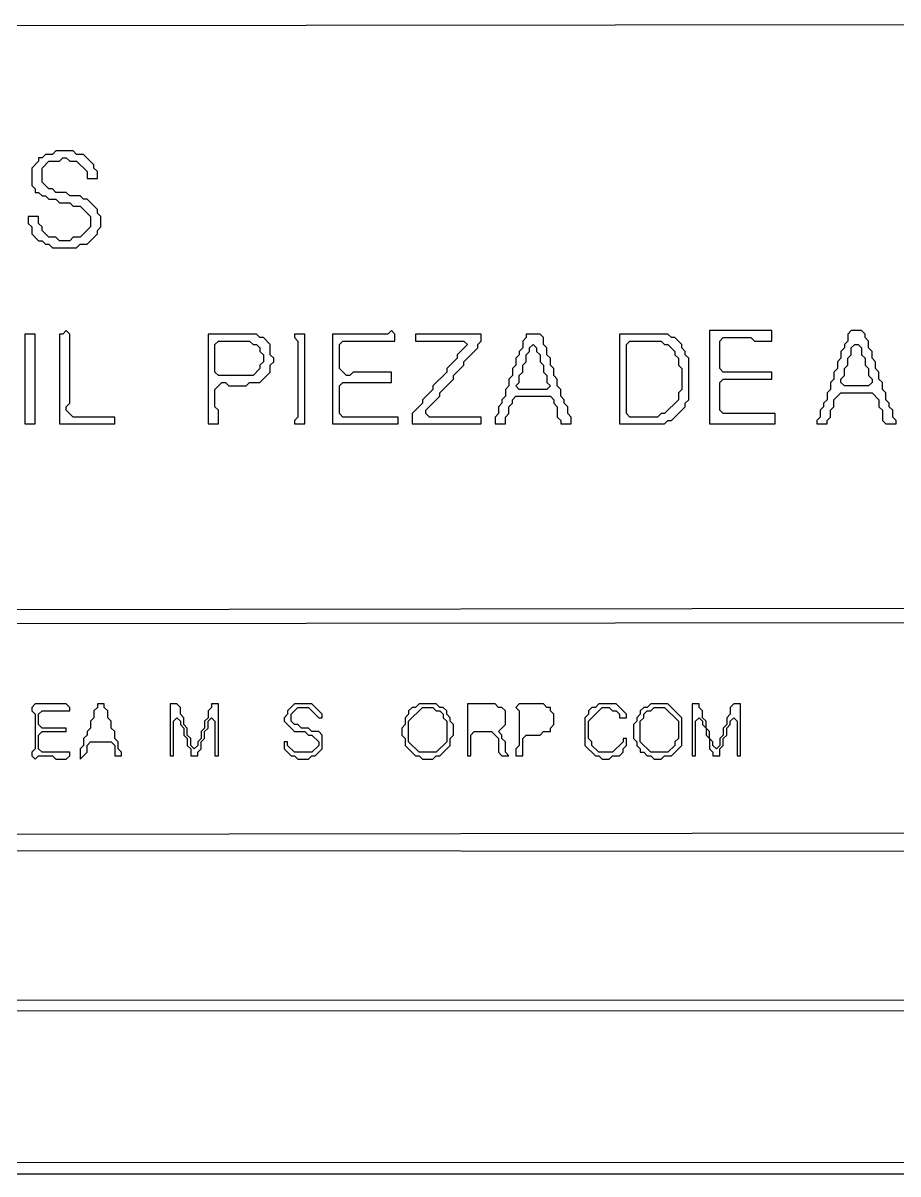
# Model space of a CAD drawing. Extents: x 17 to 323, y -435 to -5.
# Drawn here: x 229.75 to 255.05, y -434.9 to -401.6 of the extents above; entities that cross this region are included whole.
import ezdxf

# ---------------------------------------------------------------- set-up
doc = ezdxf.new("R2010")
doc.units = 0

msp = doc.modelspace()

# ---------------------------------------------------------------- linework, layer by layer
at = {"layer": 'CONTOURS'}
for p, q in [((208.8, -401.7), (291.3, -401.6)), ((230.3, -405.5), (230.2, -405.5)), ((230.2, -405.5), (230.2, -405.6)), ((230.4, -405.4), (230.3, -405.5)), ((230.6, -405.4), (230.4, -405.4)), ((230.7, -405.3), (230.6, -405.4)), ((231.2, -405.3), (230.7, -405.3)), ((230.8, -405.6), (230.9, -405.5)), ((230.9, -405.5), (231, -405.5)), ((231, -405.5), (231.1, -405.6)), ((231.3, -405.4), (231.2, -405.3)), ((231.5, -405.4), (231.3, -405.4)), ((231.8, -405.7), (231.5, -405.4)), ((230.2, -405.6), (230, -405.8)), ((230, -405.8), (230, -406.3)), ((230.3, -405.8), (230.5, -405.6)), ((230.3, -406.2), (230.3, -405.8)), ((230.5, -405.6), (230.8, -405.6)), ((231.1, -405.6), (231.3, -405.6)), ((231.3, -405.6), (231.6, -405.9)), ((231.6, -405.9), (231.6, -406.1)), ((231.8, -405.8), (231.8, -405.7)), ((231.9, -405.9), (231.8, -405.8)), ((231.9, -406.1), (231.9, -405.9)), ((230.5, -406.4), (230.3, -406.2)), ((231.6, -406.1), (231.9, -406.1)), ((230, -406.3), (230.1, -406.4)), ((230.1, -406.4), (230.1, -406.5)), ((230.1, -406.5), (230.2, -406.5)), ((230.2, -406.5), (230.3, -406.6)), ((230.6, -406.4), (230.5, -406.4)), ((230.7, -406.5), (230.6, -406.4)), ((231, -406.5), (230.7, -406.5)), ((231.1, -406.6), (231, -406.5)), ((230.3, -406.6), (230.4, -406.6)), ((230.4, -406.6), (230.5, -406.7)), ((230.5, -406.7), (230.7, -406.7)), ((230.7, -406.7), (230.8, -406.8)), ((230.8, -406.8), (231.1, -406.8)), ((231.4, -406.6), (231.1, -406.6)), ((231.1, -406.8), (231.2, -406.9)), ((231.2, -406.9), (231.4, -406.9)), ((231.5, -406.7), (231.4, -406.6)), ((231.4, -406.9), (231.7, -407.2)), ((231.6, -406.7), (231.5, -406.7)), ((231.9, -407), (231.6, -406.7)), ((230.2, -407.2), (229.9, -407.2)), ((229.9, -407.2), (229.9, -407.4)), ((230.2, -407.4), (230.2, -407.2)), ((231.7, -407.2), (231.7, -407.5)), ((231.9, -407.1), (231.9, -407)), ((232, -407.2), (231.9, -407.1)), ((232, -407.5), (232, -407.2)), ((229.9, -407.4), (230, -407.5)), ((230, -407.5), (230, -407.7)), ((230.3, -407.5), (230.2, -407.4)), ((230.3, -407.6), (230.3, -407.5)), ((231.7, -407.5), (231.4, -407.8)), ((231.9, -407.6), (232, -407.5)), ((230, -407.7), (230.2, -407.9)), ((230.2, -407.9), (230.3, -407.9)), ((230.5, -407.8), (230.3, -407.6)), ((230.3, -407.9), (230.4, -408)), ((230.7, -407.8), (230.5, -407.8)), ((230.8, -407.9), (230.7, -407.8)), ((231.1, -407.9), (230.8, -407.9)), ((231.2, -407.8), (231.1, -407.9)), ((231.4, -407.8), (231.2, -407.8)), ((231.6, -408), (231.9, -407.7)), ((231.9, -407.7), (231.9, -407.6)), ((230.4, -408), (230.5, -408)), ((230.5, -408), (230.6, -408.1)), ((230.6, -408.1), (231.3, -408.1)), ((231.3, -408.1), (231.4, -408)), ((231.4, -408), (231.6, -408)), ((231, -410.5), (230.9, -410.6)), ((231.1, -410.6), (231, -410.5)), ((240.4, -410.5), (240.3, -410.6)), ((240.5, -410.6), (240.4, -410.5)), ((249.6, -410.5), (249.6, -413.2)), ((251.4, -410.5), (249.6, -410.5)), ((251.4, -410.8), (251.4, -410.5)), ((253.7, -410.5), (253.6, -410.6)), ((254, -410.5), (253.7, -410.5)), ((254.1, -410.6), (254, -410.5)), ((229.8, -410.6), (229.8, -413.2)), ((230.1, -410.6), (229.8, -410.6)), ((230.1, -413.2), (230.1, -410.6)), ((230.8, -410.6), (230.8, -413.2)), ((230.9, -410.6), (230.8, -410.6)), ((231.1, -412.6), (231.1, -410.6)), ((236.5, -410.6), (235.1, -410.6)), ((235.1, -410.6), (235.1, -413.2)), ((235.3, -410.9), (235.4, -410.8)), ((235.3, -411.7), (235.3, -410.9)), ((235.4, -410.8), (236.3, -410.8)), ((236.3, -410.8), (236.4, -410.9)), ((236.4, -410.9), (236.5, -410.9)), ((236.6, -410.7), (236.5, -410.6)), ((236.5, -410.9), (236.6, -411)), ((236.7, -410.7), (236.6, -410.7)), ((236.9, -410.9), (236.7, -410.7)), ((236.9, -411.2), (236.9, -410.9)), ((237.6, -410.6), (237.6, -410.7)), ((237.9, -410.6), (237.6, -410.6)), ((237.6, -410.7), (237.7, -410.8)), ((237.7, -410.8), (237.7, -413)), ((237.9, -413.2), (237.9, -410.6)), ((240.3, -410.6), (238.7, -410.6)), ((238.7, -410.6), (238.7, -413.2)), ((238.9, -410.9), (239, -410.8)), ((238.9, -411.6), (238.9, -410.9)), ((239, -410.8), (240.5, -410.8)), ((240.5, -410.8), (240.5, -410.6)), ((241.1, -410.6), (241.1, -410.8)), ((243, -410.6), (241.1, -410.6)), ((241.1, -410.8), (242.5, -410.8)), ((242.6, -410.9), (242.3, -411.2)), ((242.5, -410.8), (242.6, -410.9)), ((242.9, -410.9), (243, -410.8)), ((242.9, -411), (242.9, -410.9)), ((243, -410.8), (243, -410.6)), ((244.3, -410.7), (244.2, -410.8)), ((244.2, -410.8), (244.2, -411)), ((244.3, -410.6), (244.3, -410.7)), ((244.7, -410.6), (244.3, -410.6)), ((244.4, -411), (244.5, -410.9)), ((244.5, -410.9), (244.6, -411)), ((244.8, -410.7), (244.7, -410.6)), ((244.8, -410.9), (244.8, -410.7)), ((244.9, -411), (244.8, -410.9)), ((247, -410.6), (247, -413.2)), ((248.4, -410.6), (247, -410.6)), ((247.2, -410.9), (247.3, -410.8)), ((247.2, -412.9), (247.2, -410.9)), ((247.3, -410.8), (248.2, -410.8)), ((248.2, -410.8), (248.3, -410.9)), ((248.3, -410.9), (248.4, -410.9)), ((248.5, -410.7), (248.4, -410.6)), ((248.4, -410.9), (248.6, -411.1)), ((248.6, -410.7), (248.5, -410.7)), ((248.8, -410.9), (248.6, -410.7)), ((248.8, -411), (248.8, -410.9)), ((249.9, -410.8), (250, -410.7)), ((249.9, -411.6), (249.9, -410.8)), ((250, -410.7), (250.8, -410.7)), ((250.8, -410.7), (250.9, -410.8)), ((250.9, -410.8), (251.4, -410.8)), ((253.6, -410.8), (253.5, -410.9)), ((253.5, -410.9), (253.5, -411)), ((253.6, -410.6), (253.6, -410.8)), ((253.7, -411), (253.8, -410.9)), ((253.8, -410.9), (253.9, -410.9)), ((253.9, -410.9), (254, -411)), ((254.1, -410.7), (254.1, -410.6)), ((254.2, -410.8), (254.1, -410.7)), ((254.2, -411), (254.2, -410.8)), ((236.6, -411), (236.6, -411.1)), ((236.6, -411.1), (236.7, -411.2)), ((236.7, -411.2), (236.7, -411.4)), ((237, -411.3), (236.9, -411.2)), ((242.3, -411.2), (242.3, -411.3)), ((242.5, -411.4), (242.9, -411)), ((244.1, -411.2), (244, -411.3)), ((244.2, -411), (244.1, -411.1)), ((244.1, -411.1), (244.1, -411.2)), ((244.3, -411.2), (244.4, -411.1)), ((244.3, -411.4), (244.3, -411.2)), ((244.4, -411.1), (244.4, -411)), ((244.6, -411), (244.6, -411.1)), ((244.6, -411.1), (244.7, -411.2)), ((244.7, -411.2), (244.7, -411.4)), ((244.9, -411.2), (244.9, -411)), ((245, -411.3), (244.9, -411.2)), ((248.6, -411.1), (248.6, -411.2)), ((248.6, -411.2), (248.7, -411.3)), ((248.9, -411.1), (248.8, -411)), ((248.9, -411.2), (248.9, -411.1)), ((249, -411.3), (248.9, -411.2)), ((253.5, -411), (253.4, -411.1)), ((253.4, -411.1), (253.4, -411.3)), ((253.6, -411.3), (253.7, -411.2)), ((253.7, -411.2), (253.7, -411)), ((254, -411), (254, -411.2)), ((254, -411.2), (254.1, -411.3)), ((254.3, -411.1), (254.2, -411)), ((254.3, -411.3), (254.3, -411.1)), ((236.7, -411.4), (236.6, -411.5)), ((236.6, -411.5), (236.6, -411.6)), ((236.9, -411.5), (237, -411.4)), ((236.9, -411.7), (236.9, -411.5)), ((237, -411.4), (237, -411.3)), ((242.3, -411.3), (242, -411.6)), ((242.2, -411.8), (242.5, -411.5)), ((242.5, -411.5), (242.5, -411.4)), ((244, -411.5), (243.9, -411.6)), ((244, -411.3), (244, -411.5)), ((244.2, -411.5), (244.3, -411.4)), ((244.2, -411.7), (244.2, -411.5)), ((244.7, -411.4), (244.8, -411.5)), ((244.8, -411.5), (244.8, -411.7)), ((245, -411.5), (245, -411.3)), ((245.1, -411.6), (245, -411.5)), ((248.7, -411.3), (248.7, -411.5)), ((248.7, -411.5), (248.8, -411.6)), ((249, -412.5), (249, -411.3)), ((253.4, -411.3), (253.3, -411.4)), ((253.3, -411.4), (253.3, -411.6)), ((253.5, -411.6), (253.6, -411.5)), ((253.6, -411.5), (253.6, -411.3)), ((254.1, -411.3), (254.1, -411.5)), ((254.1, -411.5), (254.2, -411.6)), ((254.4, -411.4), (254.3, -411.3)), ((254.4, -411.6), (254.4, -411.4)), ((235.4, -411.8), (235.3, -411.7)), ((236.4, -411.8), (235.4, -411.8)), ((236.6, -411.6), (236.4, -411.8)), ((236.6, -412), (236.9, -411.7)), ((239.1, -411.8), (238.9, -411.6)), ((239.2, -411.8), (239.1, -411.8)), ((239.3, -411.7), (239.2, -411.8)), ((240.4, -411.7), (239.3, -411.7)), ((240.4, -412), (240.4, -411.7)), ((242, -411.7), (241.6, -412.1)), ((241.8, -412.3), (242.2, -411.9)), ((242, -411.6), (242, -411.7)), ((242.2, -411.9), (242.2, -411.8)), ((243.9, -411.8), (243.8, -411.9)), ((243.8, -411.9), (243.8, -412.1)), ((243.9, -411.6), (243.9, -411.8)), ((244.1, -411.8), (244.2, -411.7)), ((244.1, -412), (244.1, -411.8)), ((244.8, -411.7), (244.9, -411.8)), ((244.9, -411.8), (244.9, -412)), ((245.1, -411.8), (245.1, -411.6)), ((245.2, -411.9), (245.1, -411.8)), ((245.2, -412.1), (245.2, -411.9)), ((248.8, -411.6), (248.8, -412.2)), ((250, -411.7), (249.9, -411.6)), ((249.9, -412), (250, -411.9)), ((251.4, -411.7), (250, -411.7)), ((250, -411.9), (251.4, -411.9)), ((251.4, -411.9), (251.4, -411.7)), ((253.2, -411.9), (253.1, -412)), ((253.3, -411.6), (253.2, -411.7)), ((253.2, -411.7), (253.2, -411.9)), ((253.4, -411.9), (253.5, -411.8)), ((253.4, -412), (253.4, -411.9)), ((253.5, -411.8), (253.5, -411.6)), ((254.2, -411.6), (254.2, -411.8)), ((254.2, -411.8), (254.3, -411.9)), ((254.3, -411.9), (254.3, -412)), ((254.5, -411.7), (254.4, -411.6)), ((254.5, -411.9), (254.5, -411.7)), ((254.6, -412), (254.5, -411.9)), ((235.3, -412.2), (235.5, -412)), ((235.3, -412.7), (235.3, -412.2)), ((235.5, -412), (235.6, -412)), ((235.6, -412), (235.7, -412.1)), ((235.7, -412.1), (236.2, -412.1)), ((236.2, -412.1), (236.3, -412)), ((236.3, -412), (236.6, -412)), ((238.9, -412.1), (239, -412)), ((238.9, -412.9), (238.9, -412.1)), ((239, -412), (240.4, -412)), ((241.6, -412.2), (241.3, -412.5)), ((241.6, -412.1), (241.6, -412.2)), ((243.8, -412.1), (243.7, -412.2)), ((243.7, -412.2), (243.7, -412.4)), ((244, -412.1), (244.1, -412)), ((244.1, -412.2), (244, -412.1)), ((244.9, -412.2), (244.1, -412.2)), ((244.9, -412), (245, -412.1)), ((245, -412.1), (244.9, -412.2)), ((245.3, -412.2), (245.2, -412.1)), ((245.3, -412.4), (245.3, -412.2)), ((248.8, -412.2), (248.7, -412.3)), ((249.9, -412.8), (249.9, -412)), ((253.1, -412.2), (253, -412.3)), ((253.1, -412), (253.1, -412.2)), ((253.5, -412.1), (253.4, -412)), ((254.2, -412.1), (253.5, -412.1)), ((254.3, -412), (254.2, -412.1)), ((254.6, -412.2), (254.6, -412)), ((254.7, -412.3), (254.6, -412.2)), ((241.3, -412.5), (241.3, -412.6)), ((241.4, -412.8), (241.8, -412.4)), ((241.8, -412.4), (241.8, -412.3)), ((243.7, -412.4), (243.6, -412.5)), ((243.6, -412.5), (243.6, -412.6)), ((243.9, -412.5), (244, -412.4)), ((243.9, -412.6), (243.9, -412.5)), ((244, -412.4), (245, -412.4)), ((245, -412.4), (245.1, -412.5)), ((245.1, -412.5), (245.1, -412.6)), ((245.4, -412.5), (245.3, -412.4)), ((245.4, -412.6), (245.4, -412.5)), ((248.7, -412.5), (248.3, -412.9)), ((248.7, -412.3), (248.7, -412.5)), ((248.9, -412.6), (249, -412.5)), ((253, -412.5), (252.9, -412.6)), ((253, -412.3), (253, -412.5)), ((253.2, -412.5), (253.4, -412.3)), ((253.2, -412.7), (253.2, -412.5)), ((253.4, -412.3), (254.3, -412.3)), ((254.3, -412.3), (254.5, -412.5)), ((254.5, -412.5), (254.5, -412.7)), ((254.7, -412.5), (254.7, -412.3)), ((254.8, -412.6), (254.7, -412.5)), ((231, -412.7), (231.1, -412.6)), ((231, -412.8), (231, -412.7)), ((231.2, -413), (231, -412.8)), ((235.4, -412.8), (235.3, -412.7)), ((235.4, -413.2), (235.4, -412.8)), ((239, -413), (238.9, -412.9)), ((241.3, -412.6), (241, -412.9)), ((241, -412.9), (241, -413.2)), ((241.4, -412.9), (241.4, -412.8)), ((241.5, -413), (241.4, -412.9)), ((243.5, -412.9), (243.4, -413)), ((243.6, -412.6), (243.5, -412.7)), ((243.5, -412.7), (243.5, -412.9)), ((243.7, -413), (243.8, -412.9)), ((243.8, -412.7), (243.9, -412.6)), ((243.8, -412.9), (243.8, -412.7)), ((245.1, -412.6), (245.2, -412.7)), ((245.2, -412.7), (245.2, -413)), ((245.5, -412.7), (245.4, -412.6)), ((245.5, -412.9), (245.5, -412.7)), ((245.6, -413), (245.5, -412.9)), ((247.3, -413), (247.2, -412.9)), ((248.2, -412.9), (248.1, -413)), ((248.3, -412.9), (248.2, -412.9)), ((248.5, -413.1), (248.9, -412.7)), ((248.9, -412.7), (248.9, -412.6)), ((250, -412.9), (249.9, -412.8)), ((251.5, -412.9), (250, -412.9)), ((251.5, -413.2), (251.5, -412.9)), ((252.9, -412.7), (252.8, -412.8)), ((252.8, -412.8), (252.8, -413)), ((252.9, -412.6), (252.9, -412.7)), ((253.1, -412.8), (253.2, -412.7)), ((253.1, -413), (253.1, -412.8)), ((254.5, -412.7), (254.6, -412.8)), ((254.6, -412.8), (254.6, -413.1)), ((254.8, -412.7), (254.8, -412.6)), ((254.9, -412.8), (254.8, -412.7)), ((254.9, -413), (254.9, -412.8)), ((229.8, -413.2), (230.1, -413.2)), ((230.8, -413.2), (232.4, -413.2)), ((232.4, -413), (231.2, -413)), ((232.4, -413.2), (232.4, -413)), ((235.1, -413.2), (235.4, -413.2)), ((237.7, -413), (237.6, -413.1)), ((237.6, -413.1), (237.6, -413.2)), ((237.6, -413.2), (237.9, -413.2)), ((238.7, -413.2), (240.6, -413.2)), ((240.6, -413), (239, -413)), ((240.6, -413.2), (240.6, -413)), ((241, -413.2), (243, -413.2)), ((243, -413), (241.5, -413)), ((243, -413.2), (243, -413)), ((243.4, -413), (243.4, -413.2)), ((243.4, -413.2), (243.7, -413.2)), ((243.7, -413.2), (243.7, -413)), ((245.2, -413), (245.3, -413.1)), ((245.3, -413.1), (245.3, -413.2)), ((245.3, -413.2), (245.6, -413.2)), ((245.6, -413.2), (245.6, -413)), ((247, -413.2), (248.3, -413.2)), ((248.1, -413), (247.3, -413)), ((248.3, -413.2), (248.4, -413.1)), ((248.4, -413.1), (248.5, -413.1)), ((249.6, -413.2), (251.5, -413.2)), ((252.8, -413), (252.7, -413.1)), ((252.7, -413.1), (252.7, -413.2)), ((252.7, -413.2), (253, -413.2)), ((253, -413.1), (253.1, -413)), ((253, -413.2), (253, -413.1)), ((254.6, -413.1), (254.7, -413.2)), ((254.7, -413.2), (255, -413.2)), ((255, -413.1), (254.9, -413)), ((255, -413.2), (255, -413.1)), ((291.4, -418.5), (208.9, -418.6)), ((208.8, -419), (291.3, -418.9)), ((230.1, -421.3), (230, -421.4)), ((230, -421.4), (230, -421.5)), ((230, -421.5), (230.1, -421.6)), ((231, -421.3), (230.1, -421.3)), ((230.2, -421.6), (230.3, -421.5)), ((230.3, -421.5), (231.1, -421.5)), ((231.1, -421.4), (231, -421.3)), ((231.1, -421.5), (231.1, -421.4)), ((231.9, -421.4), (231.8, -421.5)), ((231.8, -421.5), (231.8, -421.7)), ((232.1, -421.3), (231.9, -421.3)), ((231.9, -421.3), (231.9, -421.4)), ((232.1, -421.4), (232.1, -421.3)), ((232.2, -421.5), (232.1, -421.4)), ((232.2, -421.7), (232.2, -421.5)), ((234, -421.3), (234, -422.8)), ((234.2, -421.3), (234, -421.3)), ((234.3, -421.4), (234.2, -421.3)), ((234.3, -421.6), (234.3, -421.4)), ((235.2, -421.4), (235.1, -421.5)), ((235.1, -421.5), (235.1, -421.7)), ((235.4, -421.3), (235.2, -421.3)), ((235.2, -421.3), (235.2, -421.4)), ((235.4, -422.8), (235.4, -421.3)), ((237.6, -421.3), (237.4, -421.5)), ((237.4, -421.5), (237.4, -421.6)), ((237.5, -421.6), (237.7, -421.4)), ((238.1, -421.3), (237.6, -421.3)), ((237.7, -421.4), (238, -421.4)), ((238, -421.4), (238.3, -421.7)), ((238.4, -421.6), (238.1, -421.3)), ((240.9, -421.8), (241.3, -421.4)), ((241, -421.4), (240.9, -421.5)), ((240.9, -421.5), (240.9, -421.6)), ((241.1, -421.4), (241, -421.4)), ((241.2, -421.3), (241.1, -421.4)), ((241.7, -421.3), (241.2, -421.3)), ((241.3, -421.4), (241.6, -421.4)), ((241.6, -421.4), (241.7, -421.5)), ((241.8, -421.4), (241.7, -421.3)), ((241.7, -421.5), (241.8, -421.5)), ((241.9, -421.4), (241.8, -421.4)), ((241.8, -421.5), (241.9, -421.6)), ((242, -421.5), (241.9, -421.4)), ((242, -421.6), (242, -421.5)), ((242.6, -421.3), (242.6, -422.8)), ((243.4, -421.3), (242.6, -421.3)), ((243.5, -421.4), (243.4, -421.3)), ((243.6, -421.4), (243.5, -421.4)), ((243.7, -421.5), (243.6, -421.4)), ((243.7, -421.9), (243.7, -421.5)), ((244.1, -421.3), (244, -421.4)), ((244, -421.4), (244.1, -421.5)), ((244.8, -421.3), (244.1, -421.3)), ((244.1, -421.5), (244.1, -422.5)), ((244.9, -421.4), (244.8, -421.3)), ((245, -421.4), (244.9, -421.4)), ((245, -421.5), (245, -421.4)), ((245.1, -421.6), (245, -421.5)), ((246.2, -421.4), (246.1, -421.5)), ((246.1, -421.8), (246.5, -421.4)), ((246.1, -421.5), (246.1, -421.6)), ((246.3, -421.4), (246.2, -421.4)), ((246.4, -421.3), (246.3, -421.4)), ((246.9, -421.3), (246.4, -421.3)), ((246.5, -421.4), (246.7, -421.4)), ((246.7, -421.4), (246.8, -421.5)), ((246.8, -421.5), (246.9, -421.5)), ((247.2, -421.6), (246.9, -421.3)), ((246.9, -421.5), (247, -421.6)), ((247.7, -421.4), (247.6, -421.5)), ((247.6, -421.5), (247.6, -421.6)), ((247.8, -421.4), (247.7, -421.4)), ((247.7, -421.6), (247.8, -421.5)), ((247.9, -421.3), (247.8, -421.4)), ((247.8, -421.5), (247.9, -421.5)), ((248.4, -421.3), (247.9, -421.3)), ((247.9, -421.5), (248, -421.4)), ((248, -421.4), (248.3, -421.4)), ((248.3, -421.4), (248.7, -421.8)), ((248.8, -421.7), (248.4, -421.3)), ((249.1, -421.3), (249.1, -422.8)), ((249.3, -421.3), (249.1, -421.3)), ((249.3, -421.4), (249.3, -421.3)), ((249.4, -421.5), (249.3, -421.4)), ((249.4, -421.7), (249.4, -421.5)), ((250.3, -421.3), (250.2, -421.4)), ((250.2, -421.4), (250.2, -421.6)), ((250.5, -421.3), (250.3, -421.3)), ((250.5, -422.8), (250.5, -421.3)), ((230.1, -421.6), (230.1, -422.6)), ((230.2, -421.9), (230.2, -421.6)), ((230.3, -422), (230.2, -421.9)), ((231.8, -421.7), (231.7, -421.8)), ((231.7, -421.8), (231.7, -422)), ((232.3, -421.8), (232.2, -421.7)), ((232.3, -422), (232.3, -421.8)), ((234.1, -421.8), (234.2, -421.7)), ((234.1, -422.8), (234.1, -421.8)), ((234.2, -421.7), (234.3, -421.8)), ((234.4, -421.7), (234.3, -421.6)), ((234.3, -421.8), (234.3, -421.9)), ((234.3, -421.9), (234.4, -422)), ((234.4, -421.9), (234.4, -421.7)), ((234.5, -422), (234.4, -421.9)), ((235.1, -421.7), (235, -421.8)), ((235, -421.8), (235, -422)), ((235.1, -421.8), (235.2, -421.7)), ((235.1, -422), (235.1, -421.8)), ((235.2, -421.7), (235.3, -421.8)), ((235.3, -421.8), (235.3, -422.8)), ((237.4, -421.6), (237.3, -421.7)), ((237.3, -421.7), (237.3, -421.8)), ((237.3, -421.8), (237.6, -422.1)), ((237.5, -421.8), (237.5, -421.6)), ((237.6, -421.9), (237.5, -421.8)), ((237.7, -421.9), (237.6, -421.9)), ((237.8, -422), (237.7, -421.9)), ((238.3, -421.7), (238.4, -421.7)), ((238.4, -421.7), (238.4, -421.6)), ((240.8, -421.9), (240.7, -422)), ((240.9, -421.6), (240.8, -421.7)), ((240.8, -421.7), (240.8, -421.9)), ((240.9, -422.4), (240.9, -421.8)), ((241.9, -421.6), (241.9, -421.7)), ((241.9, -421.7), (242, -421.8)), ((242.1, -421.7), (242, -421.6)), ((242, -421.8), (242, -422.4)), ((242.1, -421.8), (242.1, -421.7)), ((242.2, -421.9), (242.1, -421.8)), ((242.2, -422.2), (242.2, -421.9)), ((243.5, -422.1), (243.7, -421.9)), ((245, -422), (245.1, -421.9)), ((245.1, -421.9), (245.1, -421.6)), ((246.1, -421.6), (246, -421.7)), ((246, -421.7), (246, -422.5)), ((246.1, -422.3), (246.1, -421.8)), ((247, -421.6), (247, -421.7)), ((247, -421.7), (247.2, -421.7)), ((247.2, -421.7), (247.2, -421.6)), ((247.5, -421.8), (247.4, -421.9)), ((247.4, -421.9), (247.4, -422.3)), ((247.6, -421.6), (247.5, -421.7)), ((247.5, -421.7), (247.5, -421.8)), ((247.6, -421.8), (247.7, -421.7)), ((247.6, -422.4), (247.6, -421.8)), ((247.7, -421.7), (247.7, -421.6)), ((248.7, -421.8), (248.7, -422.3)), ((248.8, -422.5), (248.8, -421.7)), ((249.2, -421.8), (249.3, -421.7)), ((249.2, -422.8), (249.2, -421.8)), ((249.3, -421.7), (249.4, -421.8)), ((249.5, -421.8), (249.4, -421.7)), ((249.4, -421.8), (249.4, -421.9)), ((249.4, -421.9), (249.5, -422)), ((249.5, -422), (249.5, -421.8)), ((250.1, -421.9), (250, -422)), ((250.2, -421.6), (250.1, -421.7)), ((250.1, -421.7), (250.1, -421.9)), ((250.1, -422), (250.2, -421.9)), ((250.2, -421.8), (250.3, -421.7)), ((250.2, -421.9), (250.2, -421.8)), ((250.3, -421.7), (250.4, -421.8)), ((250.4, -421.8), (250.4, -422.8)), ((230.2, -422.2), (230.3, -422.1)), ((230.2, -422.6), (230.2, -422.2)), ((231, -422), (230.3, -422)), ((230.3, -422.1), (231, -422.1)), ((231, -422.1), (231, -422)), ((231.6, -422.2), (231.5, -422.3)), ((231.7, -422), (231.6, -422.1)), ((231.6, -422.1), (231.6, -422.2)), ((232.4, -422.1), (232.3, -422)), ((232.4, -422.3), (232.4, -422.1)), ((234.4, -422), (234.4, -422.2)), ((234.4, -422.2), (234.5, -422.3)), ((234.5, -422.2), (234.5, -422)), ((234.6, -422.3), (234.5, -422.2)), ((235, -422), (234.9, -422.1)), ((234.9, -422.1), (234.9, -422.3)), ((235, -422.1), (235.1, -422)), ((235, -422.3), (235, -422.1)), ((237.6, -422.1), (237.9, -422.1)), ((238, -422), (237.8, -422)), ((237.9, -422.1), (238, -422.2)), ((238.1, -422.1), (238, -422)), ((238, -422.2), (238.1, -422.2)), ((238.3, -422.1), (238.1, -422.1)), ((238.1, -422.2), (238.3, -422.4)), ((238.4, -422.2), (238.3, -422.1)), ((238.4, -422.6), (238.4, -422.2)), ((240.7, -422), (240.7, -422.2)), ((240.7, -422.2), (240.8, -422.3)), ((242.1, -422.3), (242.2, -422.2)), ((242.7, -422.2), (242.8, -422.1)), ((242.7, -422.8), (242.7, -422.2)), ((242.8, -422.1), (243.3, -422.1)), ((243.3, -422.1), (243.5, -422.3)), ((243.6, -422.2), (243.5, -422.1)), ((243.6, -422.3), (243.6, -422.2)), ((244.2, -422.3), (244.3, -422.2)), ((244.3, -422.2), (244.7, -422.2)), ((244.7, -422.2), (244.8, -422.1)), ((244.8, -422.1), (245, -422.1)), ((245, -422.1), (245, -422)), ((249.5, -422), (249.5, -422.2)), ((249.6, -422.1), (249.5, -422)), ((249.5, -422.2), (249.6, -422.3)), ((249.6, -422.3), (249.6, -422.1)), ((250, -422.2), (249.9, -422.3)), ((250, -422), (250, -422.2)), ((250, -422.3), (250.1, -422.2)), ((250.1, -422.2), (250.1, -422)), ((231.5, -422.5), (231.4, -422.6)), ((231.5, -422.3), (231.5, -422.5)), ((231.6, -422.5), (231.7, -422.4)), ((231.6, -422.7), (231.6, -422.5)), ((231.7, -422.4), (232.3, -422.4)), ((232.3, -422.4), (232.4, -422.5)), ((232.5, -422.4), (232.4, -422.3)), ((232.4, -422.5), (232.4, -422.8)), ((232.5, -422.6), (232.5, -422.4)), ((234.5, -422.3), (234.5, -422.5)), ((234.5, -422.5), (234.6, -422.6)), ((234.6, -422.5), (234.6, -422.3)), ((234.7, -422.6), (234.6, -422.5)), ((234.8, -422.5), (234.7, -422.6)), ((234.9, -422.3), (234.8, -422.4)), ((234.8, -422.4), (234.8, -422.5)), ((234.9, -422.4), (235, -422.3)), ((234.9, -422.6), (234.9, -422.4)), ((237.4, -422.4), (237.3, -422.4)), ((237.3, -422.4), (237.3, -422.6)), ((237.4, -422.5), (237.4, -422.4)), ((237.6, -422.7), (237.4, -422.5)), ((238.3, -422.5), (238.1, -422.7)), ((238.3, -422.4), (238.3, -422.5)), ((240.8, -422.3), (240.8, -422.5)), ((240.8, -422.5), (241.1, -422.8)), ((241.2, -422.7), (240.9, -422.4)), ((242, -422.4), (241.7, -422.7)), ((241.8, -422.8), (242.1, -422.5)), ((242.1, -422.5), (242.1, -422.3)), ((243.5, -422.3), (243.5, -422.7)), ((243.7, -422.4), (243.6, -422.3)), ((243.7, -422.7), (243.7, -422.4)), ((244.1, -422.5), (244, -422.6)), ((244.2, -422.8), (244.2, -422.3)), ((246, -422.5), (246.3, -422.8)), ((246.2, -422.4), (246.1, -422.3)), ((246.2, -422.5), (246.2, -422.4)), ((246.4, -422.7), (246.2, -422.5)), ((247.1, -422.4), (246.8, -422.7)), ((247.2, -422.3), (247.1, -422.3)), ((247.1, -422.3), (247.1, -422.4)), ((247.1, -422.6), (247.2, -422.5)), ((247.2, -422.5), (247.2, -422.3)), ((247.4, -422.3), (247.5, -422.4)), ((247.5, -422.4), (247.5, -422.5)), ((247.5, -422.5), (247.6, -422.6)), ((247.9, -422.7), (247.6, -422.4)), ((248.6, -422.5), (248.4, -422.7)), ((248.5, -422.8), (248.8, -422.5)), ((248.7, -422.3), (248.6, -422.4)), ((248.6, -422.4), (248.6, -422.5)), ((249.6, -422.3), (249.6, -422.6)), ((249.7, -422.4), (249.6, -422.3)), ((249.7, -422.5), (249.7, -422.4)), ((249.8, -422.6), (249.7, -422.5)), ((249.9, -422.5), (249.8, -422.6)), ((249.9, -422.3), (249.9, -422.5)), ((249.9, -422.6), (250, -422.5)), ((250, -422.5), (250, -422.3)), ((230.1, -422.6), (230, -422.7)), ((230, -422.7), (230, -422.8)), ((230, -422.8), (230.1, -422.9)), ((230.1, -422.9), (230.2, -422.8)), ((230.3, -422.7), (230.2, -422.6)), ((230.2, -422.8), (230.6, -422.8)), ((231.1, -422.7), (230.3, -422.7)), ((230.6, -422.8), (230.7, -422.9)), ((230.7, -422.9), (231, -422.9)), ((231, -422.9), (231.1, -422.8)), ((231.1, -422.8), (231.1, -422.7)), ((231.4, -422.6), (231.4, -422.9)), ((231.4, -422.9), (231.6, -422.7)), ((232.4, -422.8), (232.6, -422.8)), ((232.6, -422.7), (232.5, -422.6)), ((232.6, -422.8), (232.6, -422.7)), ((234, -422.8), (234.1, -422.8)), ((234.6, -422.6), (234.6, -422.8)), ((234.6, -422.8), (234.8, -422.8)), ((234.8, -422.7), (234.9, -422.6)), ((234.8, -422.8), (234.8, -422.7)), ((235.3, -422.8), (235.4, -422.8)), ((237.3, -422.6), (237.5, -422.8)), ((237.5, -422.8), (237.6, -422.8)), ((238.1, -422.7), (237.6, -422.7)), ((237.6, -422.8), (237.7, -422.9)), ((237.7, -422.9), (238, -422.9)), ((238, -422.9), (238.1, -422.8)), ((238.1, -422.8), (238.2, -422.8)), ((238.2, -422.8), (238.4, -422.6)), ((241.1, -422.8), (241.2, -422.8)), ((241.7, -422.7), (241.2, -422.7)), ((241.2, -422.8), (241.3, -422.9)), ((241.3, -422.9), (241.6, -422.9)), ((241.6, -422.9), (241.7, -422.8)), ((241.7, -422.8), (241.8, -422.8)), ((242.6, -422.8), (242.7, -422.8)), ((243.5, -422.7), (243.6, -422.8)), ((243.6, -422.8), (243.8, -422.8)), ((243.8, -422.8), (243.7, -422.7)), ((244, -422.6), (244, -422.8)), ((244, -422.8), (244.2, -422.8)), ((246.3, -422.8), (246.4, -422.8)), ((246.8, -422.7), (246.4, -422.7)), ((246.4, -422.8), (246.5, -422.9)), ((246.5, -422.9), (246.7, -422.9)), ((246.7, -422.9), (246.8, -422.8)), ((246.8, -422.8), (247, -422.8)), ((247, -422.8), (247.1, -422.7)), ((247.1, -422.7), (247.1, -422.6)), ((247.6, -422.6), (247.6, -422.7)), ((247.6, -422.7), (247.7, -422.7)), ((247.7, -422.7), (247.8, -422.8)), ((247.8, -422.8), (247.9, -422.8)), ((248.4, -422.7), (247.9, -422.7)), ((247.9, -422.8), (248, -422.9)), ((248, -422.9), (248.2, -422.9)), ((248.2, -422.9), (248.3, -422.8)), ((248.3, -422.8), (248.5, -422.8)), ((249.1, -422.8), (249.2, -422.8)), ((249.6, -422.6), (249.7, -422.7)), ((249.7, -422.7), (249.7, -422.8)), ((249.7, -422.8), (249.9, -422.8)), ((249.9, -422.8), (249.9, -422.6)), ((250.4, -422.8), (250.5, -422.8)), ((291.4, -425), (208.9, -425.1)), ((26.3, -425.4), (313.2, -425.6)), ((317.7, -429.9), (21.8, -429.8)), ((21.5, -430.1), (318.1, -430.2)), ((322.4, -434.6), (17.2, -434.5)), ((16.9, -434.9), (322.7, -434.9))]:
    msp.add_line(p, q, dxfattribs=at)

doc.saveas('drawing.dxf')
